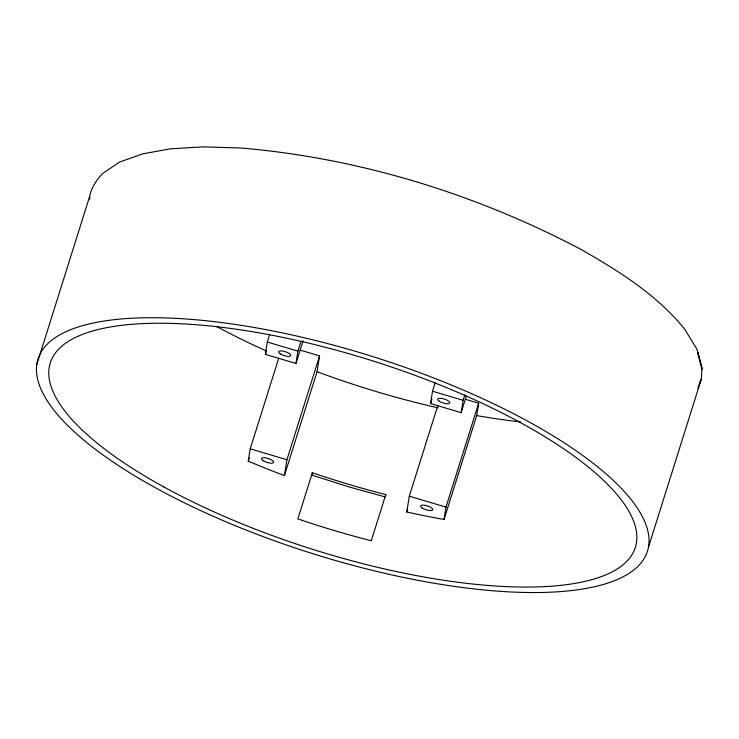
<?xml version="1.0" encoding="UTF-8"?>
<svg xmlns="http://www.w3.org/2000/svg" width="739" height="739" viewBox="0 0 739 739"><rect width="100%" height="100%" fill="white"/><g stroke="black" fill="none" stroke-linecap="round" stroke-linejoin="round"><path stroke-width="1.11" d="M303.119 340.67L295.96 363.459L265.366 354.36L267.315 342.028L269.726 334.379M295.96 363.459L297.909 351.136L300.949 341.39M278.76 358.082L250.225 448.832L248.258 461.154A306.731 98.887 17.5 0 0 284.413 475.565L286.917 459.75L319.581 355.884L300.154 350.101M284.413 475.565L317.068 371.689L319.581 355.884M385.509 496.368L385.795 494.576A306.731 98.887 17.5 0 1 312.366 472.72L312.089 474.521A6.392 2.06 17.5 0 1 311.987 474.78L311.609 474.983M437.821 405.443L409.286 496.192L406.773 511.988A306.731 98.887 17.5 0 0 444.047 519.443L476.701 415.577L478.66 403.245L465.699 399.393M466.291 396.243L461.136 412.648L430.56 403.549L432.518 391.217L435.262 382.469M444.047 519.443L445.996 507.12L478.66 403.245M461.136 412.648L463.113 400.326L464.831 394.857M36.95 364.031L89.567 196.694C91.248 187.678 96.458 180.14 102.555 173.526L119.579 162.081L142.83 153.823L170.321 148.844L202.874 146.858L240.711 147.994C359.172 158.026 475.168 193.803 580.281 249.025L580.993 249.44C619.033 271.074 657.11 294.972 684.887 329.437L696.895 349.131L701.874 367.699L701.431 378.738L697.828 388.344M265.366 354.36L266.4 351.08M248.258 461.154L249.283 457.875M312.366 472.72L297.854 518.889A306.731 98.887 17.5 0 0 371.274 540.736L385.795 494.576M430.56 403.549L431.936 399.171M406.773 511.988L407.466 509.808M648.814 546.084L701.431 378.738L699.343 383.846M385.056 496.876L348.605 486.816L311.35 474.918M267.315 342.028L297.909 351.136M432.518 391.217L463.113 400.326M250.225 448.832L286.917 459.75M409.286 496.192L445.996 507.12M520.681 421.923A306.731 98.887 17.5 0 1 476.701 415.577M438.338 407.882A306.731 98.887 17.5 0 1 317.068 371.689M265.948 350.766A306.731 98.887 17.5 0 1 216.638 326.462M700.433 362.406L697.644 352.05L702.05 369.251L700.433 362.406M89.696 198.865L89.567 196.694L89.678 198.856M139.412 478.632A319.516 103.007 17.5 0 0 642.967 560.374A319.516 103.007 17.5 0 0 246.263 326.167A319.516 103.007 17.5 0 0 139.412 478.632M422.108 507.989A6.392 2.06 17.5 0 0 432.491 510.113A6.392 2.06 17.5 0 0 425.396 505.365A6.392 2.06 17.5 0 0 422.108 507.989M280.146 353.824A6.392 2.06 17.5 0 0 290.529 355.949A6.392 2.06 17.5 0 0 283.425 351.201A6.392 2.06 17.5 0 0 280.146 353.824M263.029 460.619A6.392 2.06 17.5 0 0 273.412 462.743A6.392 2.06 17.5 0 0 266.317 457.995A6.392 2.06 17.5 0 0 263.029 460.619M439.225 401.194A6.392 2.06 17.5 0 0 449.598 403.318A6.392 2.06 17.5 0 0 442.504 398.57A6.392 2.06 17.5 0 0 439.225 401.194M164.104 487.093A306.731 98.887 17.5 0 0 634.515 549.733A306.731 98.887 17.5 0 0 230.023 328.347A306.731 98.887 17.5 0 0 164.104 487.093"/></g></svg>
